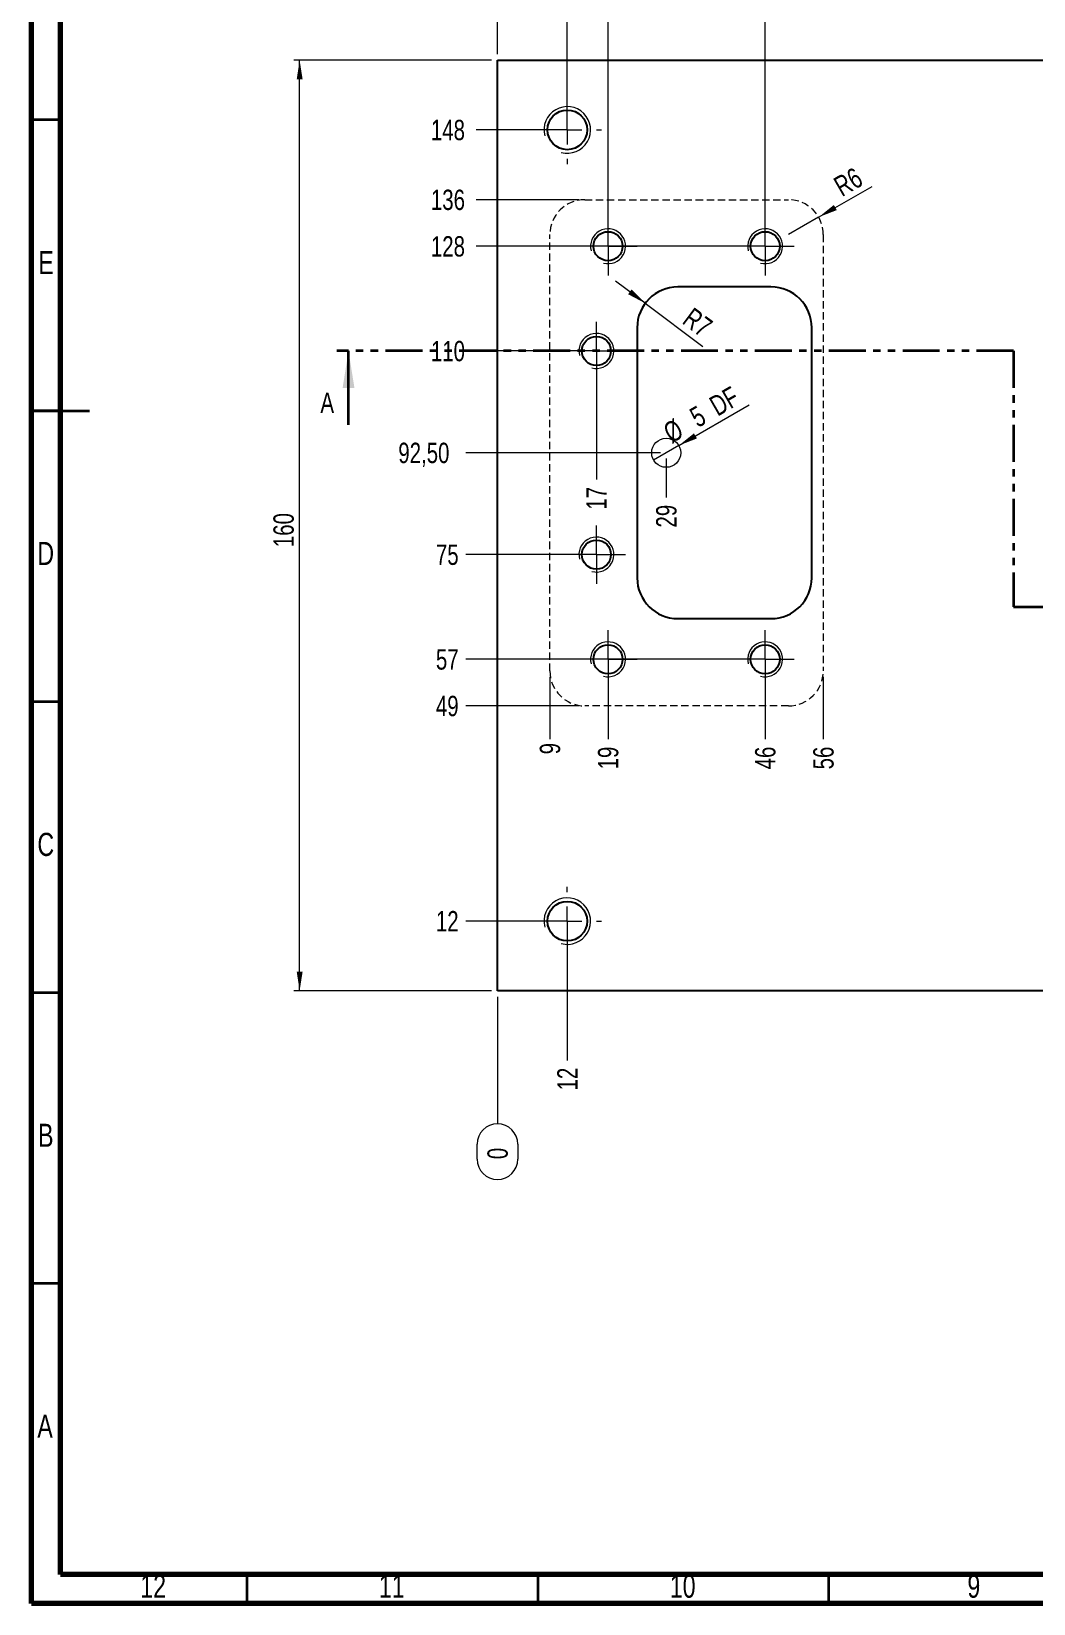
# Model space of a CAD drawing. Header units: millimetres. Extents: x 15 to 589, y 5 to 415.
# Drawn here: x 15 to 187.2, y 5 to 275.2 of the extents above; entities that cross this region are included whole.
import ezdxf

# ---------------------------------------------------------------- set-up
doc = ezdxf.new("R2010")
doc.units = ezdxf.units.MM
doc.linetypes.add('HIDDEN', pattern=[1.905, 1.27, -0.635])
doc.linetypes.add('PHANTOM', pattern=[12.7, 6.35, -1.27, 1.27, -1.27, 1.27, -1.27])
doc.styles.add('SLDTEXTSTYLE0', font='TXT', dxfattribs={"width": 0.75})
doc.dimstyles.new('SLDDIMSTYLE0', dxfattribs={"dimtxt": 3.5, "dimasz": 3.302, "dimexe": 0, "dimexo": 0.0625, "dimgap": 0.875, "dimtad": 0, "dimtih": 1, "dimtoh": 1, "dimdec": 0, "dimrnd": 1e-09, "dimdsep": 46, "dimtxsty": 'SLDTEXTSTYLE0', "dimblk1": 'NONE', "dimblk2": 'NONE', "dimsah": 1, "dimcen": 0.09, "dimadec": 0, "dimazin": 2, "dimtfac": 1, "dimtdec": 0, "dimtofl": 0, "dimtmove": 0, "dimatfit": 3, "dimldrblk": 'NONE', "dimfxl": 1, "dimfrac": 2, "dimtolj": 1, "dimtzin": 12, "dimarcsym": 0})
doc.dimstyles.new('SLDDIMSTYLE1', dxfattribs={"dimtxt": 3.5, "dimasz": 3.302, "dimexe": 0, "dimexo": 0.0625, "dimgap": 0.875, "dimtad": 0, "dimtih": 1, "dimtoh": 1, "dimrnd": 1e-09, "dimzin": 12, "dimdsep": 46, "dimtxsty": 'SLDTEXTSTYLE0', "dimblk1": 'NONE', "dimblk2": 'NONE', "dimsah": 1, "dimcen": 0.09, "dimadec": 0, "dimazin": 3, "dimtfac": 1, "dimtofl": 0, "dimtmove": 0, "dimatfit": 3, "dimldrblk": 'NONE', "dimfxl": 1, "dimfrac": 2, "dimtolj": 1, "dimtzin": 12, "dimarcsym": 0})
doc.dimstyles.new('SLDDIMSTYLE2', dxfattribs={"dimtxt": 3.5, "dimasz": 3.302, "dimexe": 0, "dimexo": 0.0625, "dimgap": 0.875, "dimtad": 1, "dimrnd": 1e-09, "dimzin": 12, "dimdsep": 46, "dimtxsty": 'SLDTEXTSTYLE0', "dimblk1": 'NONE', "dimsah": 1, "dimcen": 0, "dimadec": 0, "dimazin": 3, "dimtfac": 1, "dimtmove": 0, "dimatfit": 3, "dimldrblk": 'NONE', "dimfxl": 1, "dimfrac": 2, "dimtolj": 1, "dimtzin": 12, "dimarcsym": 0})
doc.dimstyles.new('SLDDIMSTYLE3', dxfattribs={"dimtxt": 3.5, "dimasz": 3.302, "dimexe": 0, "dimexo": 0.0625, "dimgap": 0.875, "dimtad": 1, "dimrnd": 1e-09, "dimzin": 12, "dimdsep": 46, "dimtxsty": 'SLDTEXTSTYLE0', "dimsah": 1, "dimcen": 0.09, "dimadec": 0, "dimazin": 3, "dimtfac": 1, "dimtofl": 0, "dimtmove": 0, "dimatfit": 3, "dimfxl": 1, "dimfrac": 2, "dimtolj": 1, "dimtzin": 12, "dimarcsym": 0})
doc.dimstyles.new('SLDDIMSTYLE4', dxfattribs={"dimtxt": 3.5, "dimasz": 3.302, "dimexe": 0, "dimexo": 0.0625, "dimgap": 0.875, "dimtad": 1, "dimrnd": 1e-09, "dimzin": 12, "dimdsep": 46, "dimtxsty": 'SLDTEXTSTYLE0', "dimsah": 1, "dimcen": 0, "dimadec": 0, "dimazin": 3, "dimtfac": 1, "dimtofl": 0, "dimtmove": 0, "dimatfit": 3, "dimfxl": 1, "dimfrac": 2, "dimtolj": 1, "dimtzin": 12, "dimarcsym": 0})
doc.dimstyles.new('SLDDIMSTYLE5', dxfattribs={"dimtxt": 3.5, "dimasz": 3.302, "dimexe": 0, "dimexo": 0.0625, "dimgap": 0.875, "dimtad": 1, "dimrnd": 1e-09, "dimzin": 12, "dimdsep": 46, "dimtxsty": 'SLDTEXTSTYLE0', "dimsah": 1, "dimcen": 0, "dimadec": 0, "dimazin": 3, "dimtfac": 1, "dimtofl": 0, "dimtmove": 1, "dimatfit": 3, "dimfxl": 1, "dimfrac": 2, "dimtolj": 1, "dimtzin": 12, "dimarcsym": 0})

# ---------------------------------------------------------------- blocks, each defined once
blk = doc.blocks.new('_D')
at = {"color": 7, "linetype": 'Continuous', "lineweight": 18}
for p, q in [((95.09, 109.3), (95.09, 87.45)), ((91.6, 81.38), (91.6, 83.97)), ((98.58, 83.97), (98.58, 81.38))]:
    blk.add_line(p, q, dxfattribs=at)
for centre, start, end in [((95.09, 83.97), 0, 180), ((95.09, 81.38), 180, 0)]:
    blk.add_arc(centre, 3.49, start, end, dxfattribs=at)
at = {"color": 7, "linetype": 'Continuous', "lineweight": 18, "insert": (93.36, 81.38), "char_height": 3.5, "attachment_point": 1, "rotation": 90, "style": 'SLDTEXTSTYLE0'}
blk.add_mtext('0', dxfattribs=at)
blk = doc.blocks.new('_None')
blk = doc.blocks.new('_D_1')
at = {"color": 7, "linetype": 'Continuous', "lineweight": 18}
blk.add_line((104.09, 164.3), (104.09, 153.55), dxfattribs=at)
at = {"color": 7, "linetype": 'Continuous', "lineweight": 18, "insert": (102.36, 150.97), "char_height": 3.5, "attachment_point": 1, "rotation": 90, "style": 'SLDTEXTSTYLE0'}
blk.add_mtext('9', dxfattribs=at)
blk = doc.blocks.new('_D_2')
at = {"color": 7, "linetype": 'Continuous', "lineweight": 18}
blk.add_line((107.09, 121.3), (107.09, 98.37), dxfattribs=at)
at = {"color": 7, "linetype": 'Continuous', "lineweight": 18, "insert": (105.36, 93.2), "char_height": 3.5, "attachment_point": 1, "rotation": 90, "style": 'SLDTEXTSTYLE0'}
blk.add_mtext('12', dxfattribs=at)
blk = doc.blocks.new('_D_3')
at = {"color": 7, "linetype": 'Continuous', "lineweight": 18}
blk.add_line((107.09, 259.3), (107.09, 277.38), dxfattribs=at)
at = {"color": 7, "linetype": 'Continuous', "lineweight": 18, "insert": (105.36, 277.38), "char_height": 3.5, "attachment_point": 1, "rotation": 90, "style": 'SLDTEXTSTYLE0'}
blk.add_mtext('12', dxfattribs=at)
blk = doc.blocks.new('_D_4')
at = {"color": 7, "linetype": 'Continuous', "lineweight": 18}
blk.add_line((112.09, 219.3), (112.09, 198.19), dxfattribs=at)
at = {"color": 7, "linetype": 'Continuous', "lineweight": 18, "insert": (110.36, 193.02), "char_height": 3.5, "attachment_point": 1, "rotation": 90, "style": 'SLDTEXTSTYLE0'}
blk.add_mtext('17', dxfattribs=at)
blk = doc.blocks.new('_D_5')
at = {"color": 7, "linetype": 'Continuous', "lineweight": 18}
blk.add_line((114.09, 166.3), (114.09, 153.55), dxfattribs=at)
at = {"color": 7, "linetype": 'Continuous', "lineweight": 18, "insert": (112.36, 148.38), "char_height": 3.5, "attachment_point": 1, "rotation": 90, "style": 'SLDTEXTSTYLE0'}
blk.add_mtext('19', dxfattribs=at)
blk = doc.blocks.new('_D_6')
at = {"color": 7, "linetype": 'Continuous', "lineweight": 18}
blk.add_line((114.09, 239.3), (114.09, 277.38), dxfattribs=at)
at = {"color": 7, "linetype": 'Continuous', "lineweight": 18, "insert": (112.36, 277.38), "char_height": 3.5, "attachment_point": 1, "rotation": 90, "style": 'SLDTEXTSTYLE0'}
blk.add_mtext('19', dxfattribs=at)
blk = doc.blocks.new('_D_7')
at = {"color": 7, "linetype": 'Continuous', "lineweight": 18}
blk.add_line((124.09, 201.8), (124.09, 195.12), dxfattribs=at)
at = {"color": 7, "linetype": 'Continuous', "lineweight": 18, "insert": (122.36, 189.95), "char_height": 3.5, "attachment_point": 1, "rotation": 90, "style": 'SLDTEXTSTYLE0'}
blk.add_mtext('29', dxfattribs=at)
blk = doc.blocks.new('_D_8')
at = {"color": 7, "linetype": 'Continuous', "lineweight": 18}
blk.add_line((141.09, 166.3), (141.09, 153.55), dxfattribs=at)
at = {"color": 7, "linetype": 'Continuous', "lineweight": 18, "insert": (139.36, 148.38), "char_height": 3.5, "attachment_point": 1, "rotation": 90, "style": 'SLDTEXTSTYLE0'}
blk.add_mtext('46', dxfattribs=at)
blk = doc.blocks.new('_D_9')
at = {"color": 7, "linetype": 'Continuous', "lineweight": 18}
blk.add_line((141.09, 239.3), (141.09, 277.38), dxfattribs=at)
at = {"color": 7, "linetype": 'Continuous', "lineweight": 18, "insert": (139.36, 277.38), "char_height": 3.5, "attachment_point": 1, "rotation": 90, "style": 'SLDTEXTSTYLE0'}
blk.add_mtext('46', dxfattribs=at)
blk = doc.blocks.new('_D_10')
at = {"color": 7, "linetype": 'Continuous', "lineweight": 18}
blk.add_line((151.09, 164.3), (151.09, 153.55), dxfattribs=at)
at = {"color": 7, "linetype": 'Continuous', "lineweight": 18, "insert": (149.36, 148.38), "char_height": 3.5, "attachment_point": 1, "rotation": 90, "style": 'SLDTEXTSTYLE0'}
blk.add_mtext('56', dxfattribs=at)
blk = doc.blocks.new('_D_11')
at = {"color": 7, "linetype": 'Continuous', "lineweight": 18}
blk.add_line((207.09, 271.3), (207.09, 277.38), dxfattribs=at)
at = {"color": 7, "linetype": 'Continuous', "lineweight": 18, "insert": (205.36, 277.38), "char_height": 3.5, "attachment_point": 1, "rotation": 90, "style": 'SLDTEXTSTYLE0'}
blk.add_mtext('112', dxfattribs=at)
blk = doc.blocks.new('_D_12')
at = {"color": 7, "linetype": 'Continuous', "lineweight": 18}
blk.add_line((217.09, 165.3), (217.09, 148.03), dxfattribs=at)
at = {"color": 7, "linetype": 'Continuous', "lineweight": 18, "insert": (215.36, 140.27), "char_height": 3.5, "attachment_point": 1, "rotation": 90, "style": 'SLDTEXTSTYLE0'}
blk.add_mtext('122', dxfattribs=at)
blk = doc.blocks.new('_D_13')
at = {"color": 7, "linetype": 'Continuous', "lineweight": 18}
blk.add_line((227.09, 165.3), (227.09, 148.03), dxfattribs=at)
at = {"color": 7, "linetype": 'Continuous', "lineweight": 18, "insert": (225.36, 140.27), "char_height": 3.5, "attachment_point": 1, "rotation": 90, "style": 'SLDTEXTSTYLE0'}
blk.add_mtext('132', dxfattribs=at)
blk = doc.blocks.new('_D_14')
at = {"color": 7, "linetype": 'Continuous', "lineweight": 18}
blk.add_line((240.09, 237.3), (240.09, 246.3), dxfattribs=at)
at = {"color": 7, "linetype": 'Continuous', "lineweight": 18, "insert": (238.36, 246.3), "char_height": 3.5, "attachment_point": 1, "rotation": 90, "style": 'SLDTEXTSTYLE0'}
blk.add_mtext('145', dxfattribs=at)
blk = doc.blocks.new('_D_15')
at = {"color": 7, "linetype": 'Continuous', "lineweight": 18}
blk.add_line((253.09, 165.3), (253.09, 148.03), dxfattribs=at)
at = {"color": 7, "linetype": 'Continuous', "lineweight": 18, "insert": (251.36, 140.27), "char_height": 3.5, "attachment_point": 1, "rotation": 90, "style": 'SLDTEXTSTYLE0'}
blk.add_mtext('158', dxfattribs=at)
blk = doc.blocks.new('_D_16')
at = {"color": 7, "linetype": 'Continuous', "lineweight": 18}
blk.add_line((263.09, 165.3), (263.09, 148.03), dxfattribs=at)
at = {"color": 7, "linetype": 'Continuous', "lineweight": 18, "insert": (261.36, 140.27), "char_height": 3.5, "attachment_point": 1, "rotation": 90, "style": 'SLDTEXTSTYLE0'}
blk.add_mtext('168', dxfattribs=at)
blk = doc.blocks.new('_D_17')
at = {"color": 7, "linetype": 'Continuous', "lineweight": 18}
blk.add_line((269.09, 164.3), (269.09, 148.03), dxfattribs=at)
at = {"color": 7, "linetype": 'Continuous', "lineweight": 18, "insert": (267.36, 140.27), "char_height": 3.5, "attachment_point": 1, "rotation": 90, "style": 'SLDTEXTSTYLE0'}
blk.add_mtext('174', dxfattribs=at)
blk = doc.blocks.new('_D_18')
at = {"color": 7, "linetype": 'Continuous', "lineweight": 18}
blk.add_line((271.09, 271.3), (271.09, 280.3), dxfattribs=at)
at = {"color": 7, "linetype": 'Continuous', "lineweight": 18, "insert": (269.36, 280.3), "char_height": 3.5, "attachment_point": 1, "rotation": 90, "style": 'SLDTEXTSTYLE0'}
blk.add_mtext('176', dxfattribs=at)
blk = doc.blocks.new('_D_19')
at = {"color": 7, "linetype": 'Continuous', "lineweight": 18}
blk.add_line((279.09, 166.3), (279.09, 148.03), dxfattribs=at)
at = {"color": 7, "linetype": 'Continuous', "lineweight": 18, "insert": (277.36, 140.27), "char_height": 3.5, "attachment_point": 1, "rotation": 90, "style": 'SLDTEXTSTYLE0'}
blk.add_mtext('184', dxfattribs=at)
blk = doc.blocks.new('_D_20')
at = {"color": 7, "linetype": 'Continuous', "lineweight": 18}
blk.add_line((279.09, 239.3), (279.09, 280.3), dxfattribs=at)
at = {"color": 7, "linetype": 'Continuous', "lineweight": 18, "insert": (277.36, 280.3), "char_height": 3.5, "attachment_point": 1, "rotation": 90, "style": 'SLDTEXTSTYLE0'}
blk.add_mtext('184', dxfattribs=at)
blk = doc.blocks.new('_D_21')
at = {"color": 7, "linetype": 'Continuous', "lineweight": 18}
blk.add_line((296.09, 201.8), (296.09, 195.12), dxfattribs=at)
at = {"color": 7, "linetype": 'Continuous', "lineweight": 18, "insert": (294.36, 187.37), "char_height": 3.5, "attachment_point": 1, "rotation": 90, "style": 'SLDTEXTSTYLE0'}
blk.add_mtext('201', dxfattribs=at)
blk = doc.blocks.new('_D_22')
at = {"color": 7, "linetype": 'Continuous', "lineweight": 18}
blk.add_line((306.09, 166.3), (306.09, 150.04), dxfattribs=at)
at = {"color": 7, "linetype": 'Continuous', "lineweight": 18, "insert": (304.36, 142.28), "char_height": 3.5, "attachment_point": 1, "rotation": 90, "style": 'SLDTEXTSTYLE0'}
blk.add_mtext('211', dxfattribs=at)
blk = doc.blocks.new('_D_23')
at = {"color": 7, "linetype": 'Continuous', "lineweight": 18}
blk.add_line((306.09, 239.3), (306.09, 280.3), dxfattribs=at)
at = {"color": 7, "linetype": 'Continuous', "lineweight": 18, "insert": (304.36, 280.3), "char_height": 3.5, "attachment_point": 1, "rotation": 90, "style": 'SLDTEXTSTYLE0'}
blk.add_mtext('211', dxfattribs=at)
blk = doc.blocks.new('_D_24')
at = {"color": 7, "linetype": 'Continuous', "lineweight": 18}
blk.add_line((308.09, 219.3), (308.09, 202.58), dxfattribs=at)
at = {"color": 7, "linetype": 'Continuous', "lineweight": 18, "insert": (306.36, 194.82), "char_height": 3.5, "attachment_point": 1, "rotation": 90, "style": 'SLDTEXTSTYLE0'}
blk.add_mtext('213', dxfattribs=at)
blk = doc.blocks.new('_D_25')
at = {"color": 7, "linetype": 'Continuous', "lineweight": 18}
blk.add_line((313.09, 121.3), (313.09, 98.37), dxfattribs=at)
at = {"color": 7, "linetype": 'Continuous', "lineweight": 18, "insert": (311.36, 90.61), "char_height": 3.5, "attachment_point": 1, "rotation": 90, "style": 'SLDTEXTSTYLE0'}
blk.add_mtext('218', dxfattribs=at)
blk = doc.blocks.new('_D_26')
at = {"color": 7, "linetype": 'Continuous', "lineweight": 18}
blk.add_line((313.09, 259.3), (313.09, 280.3), dxfattribs=at)
at = {"color": 7, "linetype": 'Continuous', "lineweight": 18, "insert": (311.36, 280.3), "char_height": 3.5, "attachment_point": 1, "rotation": 90, "style": 'SLDTEXTSTYLE0'}
blk.add_mtext('218', dxfattribs=at)
blk = doc.blocks.new('_D_27')
at = {"color": 7, "linetype": 'Continuous', "lineweight": 18}
blk.add_line((316.09, 164.3), (316.09, 150.04), dxfattribs=at)
at = {"color": 7, "linetype": 'Continuous', "lineweight": 18, "insert": (314.36, 142.28), "char_height": 3.5, "attachment_point": 1, "rotation": 90, "style": 'SLDTEXTSTYLE0'}
blk.add_mtext('221', dxfattribs=at)
blk = doc.blocks.new('_D_28')
at = {"color": 7, "linetype": 'Continuous', "lineweight": 18}
blk.add_line((325.09, 109.3), (325.09, 87.45), dxfattribs=at)
at = {"color": 7, "linetype": 'Continuous', "lineweight": 18, "insert": (323.36, 79.7), "char_height": 3.5, "attachment_point": 1, "rotation": 90, "style": 'SLDTEXTSTYLE0'}
blk.add_mtext('230', dxfattribs=at)
blk = doc.blocks.new('_D_30')
at = {"color": 7, "linetype": 'Continuous', "lineweight": 18}
blk.add_line((106.09, 122.3), (89.68, 122.3), dxfattribs=at)
at = {"color": 7, "linetype": 'Continuous', "lineweight": 18, "insert": (84.51, 124.03), "char_height": 3.5, "attachment_point": 1, "style": 'SLDTEXTSTYLE0'}
blk.add_mtext('12', dxfattribs=at)
blk = doc.blocks.new('_D_32')
at = {"color": 7, "linetype": 'Continuous', "lineweight": 18}
blk.add_line((109.09, 159.3), (89.68, 159.3), dxfattribs=at)
at = {"color": 7, "linetype": 'Continuous', "lineweight": 18, "insert": (84.51, 161.03), "char_height": 3.5, "attachment_point": 1, "style": 'SLDTEXTSTYLE0'}
blk.add_mtext('49', dxfattribs=at)
blk = doc.blocks.new('_D_35')
at = {"color": 7, "linetype": 'Continuous', "lineweight": 18}
blk.add_line((140.09, 167.3), (89.68, 167.3), dxfattribs=at)
at = {"color": 7, "linetype": 'Continuous', "lineweight": 18, "insert": (84.51, 169.03), "char_height": 3.5, "attachment_point": 1, "style": 'SLDTEXTSTYLE0'}
blk.add_mtext('57', dxfattribs=at)
blk = doc.blocks.new('_D_39')
at = {"color": 7, "linetype": 'Continuous', "lineweight": 18}
blk.add_line((111.09, 185.3), (89.68, 185.3), dxfattribs=at)
at = {"color": 7, "linetype": 'Continuous', "lineweight": 18, "insert": (84.51, 187.03), "char_height": 3.5, "attachment_point": 1, "style": 'SLDTEXTSTYLE0'}
blk.add_mtext('75', dxfattribs=at)
blk = doc.blocks.new('_D_42')
at = {"color": 7, "linetype": 'Continuous', "lineweight": 18}
blk.add_line((123.09, 202.8), (89.68, 202.8), dxfattribs=at)
at = {"color": 7, "linetype": 'Continuous', "lineweight": 18, "insert": (78.05, 204.53), "char_height": 3.5, "attachment_point": 1, "style": 'SLDTEXTSTYLE0'}
blk.add_mtext('92,50', dxfattribs=at)
blk = doc.blocks.new('_D_44')
at = {"color": 7, "linetype": 'Continuous', "lineweight": 18}
blk.add_line((111.09, 220.3), (91.41, 220.3), dxfattribs=at)
at = {"color": 7, "linetype": 'Continuous', "lineweight": 18, "insert": (83.65, 222.03), "char_height": 3.5, "attachment_point": 1, "style": 'SLDTEXTSTYLE0'}
blk.add_mtext('110', dxfattribs=at)
blk = doc.blocks.new('_D_46')
at = {"color": 7, "linetype": 'Continuous', "lineweight": 18}
blk.add_line((140.09, 238.3), (91.41, 238.3), dxfattribs=at)
at = {"color": 7, "linetype": 'Continuous', "lineweight": 18, "insert": (83.65, 240.03), "char_height": 3.5, "attachment_point": 1, "style": 'SLDTEXTSTYLE0'}
blk.add_mtext('128', dxfattribs=at)
blk = doc.blocks.new('_D_50')
at = {"color": 7, "linetype": 'Continuous', "lineweight": 18}
blk.add_line((109.09, 246.3), (91.41, 246.3), dxfattribs=at)
at = {"color": 7, "linetype": 'Continuous', "lineweight": 18, "insert": (83.65, 248.03), "char_height": 3.5, "attachment_point": 1, "style": 'SLDTEXTSTYLE0'}
blk.add_mtext('136', dxfattribs=at)
blk = doc.blocks.new('_D_52')
at = {"color": 7, "linetype": 'Continuous', "lineweight": 18}
blk.add_line((106.09, 258.3), (91.41, 258.3), dxfattribs=at)
at = {"color": 7, "linetype": 'Continuous', "lineweight": 18, "insert": (83.65, 260.03), "char_height": 3.5, "attachment_point": 1, "style": 'SLDTEXTSTYLE0'}
blk.add_mtext('148', dxfattribs=at)
blk = doc.blocks.new('_D_54')
at = {"color": 7, "linetype": 'Continuous', "lineweight": 18}
for q in [(138.34, 211.02), (121.93, 201.55)]:
    blk.add_line((126.26, 204.05), q, dxfattribs=at)
blk.add_solid([(126.26, 204.05), (129.37, 205.26), (128.86, 206.14)], dxfattribs=at)
at = {"color": 7, "linetype": 'Continuous', "lineweight": 18, "char_height": 3.5, "attachment_point": 1, "rotation": 30, "style": 'SLDTEXTSTYLE0'}
for s, insert in [('DF', (131.17, 212.02)), ('5', (127.79, 210.07)), ('%%c', (123.25, 207.39))]:
    blk.add_mtext(s, dxfattribs=dict(at, insert=insert))
blk = doc.blocks.new('_D_57')
at = {"color": 7, "linetype": 'Continuous', "lineweight": 18}
for p, q in [((95.09, 271.3), (95.09, 299.3)), ((95.09, 298.3), (325.09, 298.3)), ((325.09, 271.3), (325.09, 299.3))]:
    blk.add_line(p, q, dxfattribs=at)
for points in [[(95.09, 298.3), (98.4, 297.79), (98.4, 298.81)], [(325.09, 298.3), (321.79, 298.81), (321.79, 297.79)]]:
    blk.add_solid(points, dxfattribs=at)
at = {"color": 7, "linetype": 'Continuous', "lineweight": 18, "insert": (211.56, 302.81), "char_height": 3.5, "attachment_point": 1, "style": 'SLDTEXTSTYLE0'}
blk.add_mtext('230', dxfattribs=at)
blk = doc.blocks.new('_D_58')
at = {"color": 7, "linetype": 'Continuous', "lineweight": 18}
for p, q in [((94.09, 270.3), (60.09, 270.3)), ((61.09, 110.3), (61.09, 270.3)), ((94.09, 110.3), (60.09, 110.3))]:
    blk.add_line(p, q, dxfattribs=at)
for points in [[(61.09, 270.3), (60.59, 267), (61.6, 267)], [(61.09, 110.3), (61.6, 113.6), (60.59, 113.6)]]:
    blk.add_solid(points, dxfattribs=at)
at = {"color": 7, "linetype": 'Continuous', "lineweight": 18, "insert": (56.58, 186.58), "char_height": 3.5, "attachment_point": 1, "rotation": 90, "style": 'SLDTEXTSTYLE0'}
blk.add_mtext('160', dxfattribs=at)
blk = doc.blocks.new('_D_59')
at = {"color": 7, "linetype": 'Continuous', "lineweight": 18}
for q in [(159.46, 248.59), (145.09, 240.3)]:
    blk.add_line((150.29, 243.3), q, dxfattribs=at)
blk.add_solid([(150.29, 243.3), (153.4, 244.51), (152.9, 245.39)], dxfattribs=at)
at = {"color": 7, "linetype": 'Continuous', "lineweight": 18, "insert": (152.54, 249.75), "char_height": 3.5, "attachment_point": 1, "rotation": 30, "style": 'SLDTEXTSTYLE0'}
blk.add_mtext('R6', dxfattribs=at)
blk = doc.blocks.new('_D_60')
at = {"color": 7, "linetype": 'Continuous', "lineweight": 18}
for q in [(115.4, 232.29), (130.39, 221.09)]:
    blk.add_line((120.49, 228.49), q, dxfattribs=at)
blk.add_solid([(120.49, 228.49), (118.14, 230.87), (117.54, 230.06)], dxfattribs=at)
at = {"color": 7, "linetype": 'Continuous', "lineweight": 18, "insert": (128.74, 227.95), "char_height": 3.5, "attachment_point": 1, "rotation": 323.2361, "style": 'SLDTEXTSTYLE0'}
blk.add_mtext('R7', dxfattribs=at)
blk = doc.blocks.new('SW_CENTERMARKSYMBOL_2')
at = {"color": 0, "linetype": 'Continuous', "lineweight": 0}
for p, q in [((0, 5), (0, 5.9)), ((-5, 0), (-5.9, 0)), ((0, 0), (-2.5, 0)), ((0, 0), (0, 2.5)), ((0, 0), (0, -2.5)), ((0, 0), (2.5, 0)), ((5, 0), (5.9, 0)), ((0, -5), (0, -5.9))]:
    blk.add_line(p, q, dxfattribs=at)
blk = doc.blocks.new('SW_CENTERMARKSYMBOL_5')
at = {"color": 0, "linetype": 'Continuous', "lineweight": 0}
for p, q in [((0, 5), (0, 5.9)), ((-5, 0), (-5.9, 0)), ((0, 0), (-2.5, 0)), ((0, 0), (0, 2.5)), ((0, 0), (0, -2.5)), ((0, 0), (2.5, 0)), ((5, 0), (5.9, 0)), ((0, -5), (0, -5.9))]:
    blk.add_line(p, q, dxfattribs=at)
blk = doc.blocks.new('SW_CENTERMARKSYMBOL_6')
at = {"color": 0, "linetype": 'Continuous', "lineweight": 0}
for p, q in [((0, 2.5), (0, 5)), ((-2.5, 0), (-5, 0)), ((0, 0), (-2.5, 0)), ((0, 0), (0, 2.5)), ((0, 0), (0, -2.5)), ((0, 0), (2.5, 0)), ((2.5, 0), (5, 0)), ((0, -2.5), (0, -5))]:
    blk.add_line(p, q, dxfattribs=at)
blk = doc.blocks.new('SW_CENTERMARKSYMBOL_7')
at = {"color": 0, "linetype": 'Continuous', "lineweight": 0}
for p, q in [((0, 2.5), (0, 5)), ((-2.5, 0), (-5, 0)), ((0, 0), (-2.5, 0)), ((0, 0), (0, 2.5)), ((0, 0), (0, -2.5)), ((0, 0), (2.5, 0)), ((2.5, 0), (5, 0)), ((0, -2.5), (0, -5))]:
    blk.add_line(p, q, dxfattribs=at)
blk = doc.blocks.new('SW_CENTERMARKSYMBOL_8')
at = {"color": 0, "linetype": 'Continuous', "lineweight": 0}
for p, q in [((0, 2.5), (0, 5)), ((-2.5, 0), (-5, 0)), ((0, 0), (-2.5, 0)), ((0, 0), (0, 2.5)), ((0, 0), (0, -2.5)), ((0, 0), (2.5, 0)), ((2.5, 0), (5, 0)), ((0, -2.5), (0, -5))]:
    blk.add_line(p, q, dxfattribs=at)
blk = doc.blocks.new('SW_CENTERMARKSYMBOL_9')
at = {"color": 0, "linetype": 'Continuous', "lineweight": 0}
for p, q in [((0, 2.5), (0, 5)), ((-2.5, 0), (-5, 0)), ((0, 0), (-2.5, 0)), ((0, 0), (0, 2.5)), ((0, 0), (0, -2.5)), ((0, 0), (2.5, 0)), ((2.5, 0), (5, 0)), ((0, -2.5), (0, -5))]:
    blk.add_line(p, q, dxfattribs=at)
blk = doc.blocks.new('SW_CENTERMARKSYMBOL_10')
at = {"color": 0, "linetype": 'Continuous', "lineweight": 0}
for p, q in [((0, 2.5), (0, 5)), ((-2.5, 0), (-5, 0)), ((0, 0), (-2.5, 0)), ((0, 0), (0, 2.5)), ((0, 0), (0, -2.5)), ((0, 0), (2.5, 0)), ((2.5, 0), (5, 0)), ((0, -2.5), (0, -5))]:
    blk.add_line(p, q, dxfattribs=at)
blk = doc.blocks.new('SW_CENTERMARKSYMBOL_11')
at = {"color": 0, "linetype": 'Continuous', "lineweight": 0}
for p, q in [((0, 2.5), (0, 5)), ((-2.5, 0), (-5, 0)), ((0, 0), (-2.5, 0)), ((0, 0), (0, 2.5)), ((0, 0), (0, -2.5)), ((0, 0), (2.5, 0)), ((2.5, 0), (5, 0)), ((0, -2.5), (0, -5))]:
    blk.add_line(p, q, dxfattribs=at)

msp = doc.modelspace()

# ---------------------------------------------------------------- linework, layer by layer
at = {"color": 7, "linetype": 'Continuous', "lineweight": 70}
for p, q in [((15, 5), (15, 415)), ((20, 10), (20, 410)), ((584, 10), (20, 10)), ((589, 5), (15, 5))]:
    msp.add_line(p, q, dxfattribs=at)
at = {"color": 7, "linetype": 'Continuous', "lineweight": 25}
for p, q in [((95.094, 270.298), (325.094, 270.298)), ((95.094, 110.298), (95.094, 270.298)), ((142.094, 231.298), (126.094, 231.298)), ((119.094, 224.298), (119.094, 181.298)), ((149.094, 181.298), (149.094, 224.298)), ((126.094, 174.298), (142.094, 174.298)), ((325.094, 110.298), (95.094, 110.298))]:
    msp.add_line(p, q, dxfattribs=at)
at = {"color": 7, "linetype": 'Continuous', "lineweight": 35}
for p, q in [((20, 260), (15, 260)), ((69.494, 207.598), (69.494, 220.298)), ((15, 210), (25, 210)), ((20, 210), (15, 210)), ((20, 160), (15, 160)), ((20, 110), (15, 110)), ((20, 60), (15, 60)), ((52, 10), (52, 5)), ((102, 10), (102, 5)), ((152, 10), (152, 5))]:
    msp.add_line(p, q, dxfattribs=at)
at = {"color": 7, "linetype": 'HIDDEN', "lineweight": 18}
for p, q in [((110.094, 246.298), (145.094, 246.298)), ((104.094, 165.298), (104.094, 240.298)), ((151.094, 240.298), (151.094, 165.298)), ((145.094, 159.298), (110.094, 159.298))]:
    msp.add_line(p, q, dxfattribs=at)
at = {"color": 7, "linetype": 'PHANTOM', "lineweight": 35}
for p, q in [((183.785, 220.298), (67.494, 220.298)), ((183.785, 220.298), (183.785, 176.298)), ((183.785, 176.298), (265.059, 176.298))]:
    msp.add_line(p, q, dxfattribs=at)
at = {"color": 7, "linetype": 'Continuous', "lineweight": 25}
for centre, radius in [((107.094, 258.298), 3.4), ((114.094, 238.298), 2.5), ((141.094, 238.298), 2.5), ((112.094, 220.298), 2.5), ((112.094, 185.298), 2.5), ((114.094, 167.298), 2.5), ((141.094, 167.298), 2.5), ((107.094, 122.298), 3.4)]:
    msp.add_circle(centre, radius, dxfattribs=at)
at = {"color": 7, "linetype": 'Continuous', "lineweight": 18}
msp.add_circle((124.094, 202.798), 2.5, dxfattribs=at)
for centre, radius in [((107.094, 258.298), 4), ((114.094, 238.298), 3), ((141.094, 238.298), 3), ((112.094, 220.298), 3), ((112.094, 185.298), 3), ((114.094, 167.298), 3), ((141.094, 167.298), 3), ((107.094, 122.298), 4)]:
    msp.add_arc(centre, radius, 255, 195, dxfattribs=at)
at = {"color": 7, "linetype": 'HIDDEN', "lineweight": 18}
for centre, start, end in [((110.094, 240.298), 90, 180), ((145.094, 240.298), 0, 90), ((110.094, 165.298), 180, 270), ((145.094, 165.298), 270, 0)]:
    msp.add_arc(centre, 6, start, end, dxfattribs=at)
at = {"color": 7, "linetype": 'Continuous', "lineweight": 25}
for centre, start, end in [((126.094, 224.298), 90, 180), ((142.094, 224.298), 0, 90), ((126.094, 181.298), 180, 270), ((142.094, 181.298), 270, 0)]:
    msp.add_arc(centre, 7, start, end, dxfattribs=at)
at = {"color": 7, "linetype": 'Continuous', "lineweight": 35}
msp.add_solid([(69.494, 220.298), (68.478, 213.948), (70.51, 213.948)], dxfattribs=at)

# ---------------------------------------------------------------- block references
at = {"color": 7, "linetype": 'Continuous', "lineweight": 0}
for name, p in [('SW_CENTERMARKSYMBOL_5', (107.094, 258.298)), ('SW_CENTERMARKSYMBOL_10', (114.094, 238.298)), ('SW_CENTERMARKSYMBOL_11', (141.094, 238.298)), ('SW_CENTERMARKSYMBOL_9', (112.094, 220.298)), ('SW_CENTERMARKSYMBOL_8', (112.094, 185.298)), ('SW_CENTERMARKSYMBOL_6', (114.094, 167.298)), ('SW_CENTERMARKSYMBOL_7', (141.094, 167.298)), ('SW_CENTERMARKSYMBOL_2', (107.094, 122.298))]:
    msp.add_blockref(name, p, dxfattribs=at)

# ---------------------------------------------------------------- texts
at = {"color": 7, "linetype": 'Continuous', "lineweight": 0, "attachment_point": 2, "style": 'SLDTEXTSTYLE0'}
for s, insert, char_height in [('E', (17.508, 237.473), 3.969), ('D', (17.453, 187.473), 3.969), ('C', (17.459, 137.473), 3.969), ('B', (17.471, 87.473), 3.969), ('A', (17.34, 37.473), 3.969), ('12', (35.92, 9.973), 3.9688), ('11', (76.92, 9.973), 3.9688), ('10', (126.92, 9.973), 3.9688), ('9', (176.96, 9.973), 3.969)]:
    msp.add_mtext(s, dxfattribs=dict(at, insert=insert, char_height=char_height))
at = {"color": 7, "linetype": 'Continuous', "insert": (64.664, 213.153), "char_height": 3.5, "attachment_point": 1, "style": 'SLDTEXTSTYLE0'}
msp.add_mtext('A', dxfattribs=at)

# ---------------------------------------------------------------- dimensions: what is measured, and where the dimension line sits
at = {"color": 7, "linetype": 'Continuous', "lineweight": 18}
dim = msp.add_linear_dim(base=(325.094, 298.298), p1=(95.094, 270.298), p2=(325.094, 270.298), dimstyle='SLDDIMSTYLE3', dxfattribs=at)
dim.commit()
dim.dimension.update_dxf_attribs({"geometry": '_D_57', "text_midpoint": (215.44, 298.298), "dimtype": 160})
for feature_location, offset, dtype, origin, dimstyle, picture, middle in [((271.094, 270.298), (0, 10), 1, (95.094, 110.298), 'SLDDIMSTYLE1', '_D_18', (271.094, 284.178)), ((279.094, 238.298), (0, 42), 1, (95.094, 110.298), 'SLDDIMSTYLE1', '_D_20', (279.094, 284.178)), ((306.094, 238.298), (0, 42), 1, (95.094, 110.298), 'SLDDIMSTYLE1', '_D_23', (306.094, 284.178)), ((313.094, 258.298), (0, 22), 1, (95.094, 110.298), 'SLDDIMSTYLE1', '_D_26', (313.094, 284.178)), ((207.094, 270.298), (0, 7.083), 1, (95.094, 110.298), 'SLDDIMSTYLE1', '_D_11', (207.094, 281.26)), ((107.094, 258.298), (0, 19.083), 1, (95.094, 110.298), 'SLDDIMSTYLE1', '_D_3', (107.094, 279.967)), ((114.094, 238.298), (0, 39.083), 1, (95.094, 110.298), 'SLDDIMSTYLE1', '_D_6', (114.094, 279.967)), ((141.094, 238.298), (0, 39.083), 1, (95.094, 110.298), 'SLDDIMSTYLE1', '_D_9', (141.094, 279.967)), ((107.094, 258.298), (-15.681, 0), 0, (325.094, 110.298), 'SLDDIMSTYLE1', '_D_52', (87.534, 258.298)), ((240.094, 236.298), (0, 10), 1, (95.094, 110.298), 'SLDDIMSTYLE1', '_D_14', (240.094, 250.178)), ((110.094, 246.298), (-18.681, 0), 0, (325.094, 110.298), 'SLDDIMSTYLE1', '_D_50', (87.534, 246.298)), ((141.094, 238.298), (-49.681, 0), 0, (325.094, 110.298), 'SLDDIMSTYLE1', '_D_46', (87.534, 238.298)), ((112.094, 220.298), (-20.681, 0), 0, (325.094, 110.298), 'SLDDIMSTYLE1', '_D_44', (87.534, 220.298)), ((112.094, 220.298), (0, -22.111), 1, (95.094, 110.298), 'SLDDIMSTYLE1', '_D_4', (112.094, 195.602)), ((308.094, 220.298), (0, -17.718), 1, (95.094, 110.298), 'SLDDIMSTYLE1', '_D_24', (308.094, 198.702)), ((124.094, 202.798), (-34.411, 0), 0, (325.094, 110.298), 'SLDDIMSTYLE1', '_D_42', (83.864, 202.798)), ((124.094, 202.798), (0, -7.675), 1, (95.094, 110.298), 'SLDDIMSTYLE1', '_D_7', (124.094, 192.538)), ((296.094, 202.798), (0, -7.675), 1, (95.094, 110.298), 'SLDDIMSTYLE1', '_D_21', (296.094, 191.244)), ((112.094, 185.298), (-22.411, 0), 0, (325.094, 110.298), 'SLDDIMSTYLE1', '_D_39', (87.097, 185.298)), ((141.094, 167.298), (-51.411, 0), 0, (325.094, 110.298), 'SLDDIMSTYLE1', '_D_35', (87.097, 167.298)), ((114.094, 167.298), (0, -13.744), 1, (95.094, 110.298), 'SLDDIMSTYLE1', '_D_5', (114.094, 150.968)), ((141.094, 167.298), (0, -13.744), 1, (95.094, 110.298), 'SLDDIMSTYLE1', '_D_8', (141.094, 150.968)), ((279.094, 167.298), (0, -19.267), 1, (95.094, 110.298), 'SLDDIMSTYLE1', '_D_19', (279.094, 144.153)), ((306.094, 167.298), (0, -17.258), 1, (95.094, 110.298), 'SLDDIMSTYLE1', '_D_22', (306.094, 146.161)), ((217.094, 166.298), (0, -18.267), 1, (95.094, 110.298), 'SLDDIMSTYLE1', '_D_12', (217.094, 144.153)), ((227.094, 166.298), (0, -18.267), 1, (95.094, 110.298), 'SLDDIMSTYLE1', '_D_13', (227.094, 144.153)), ((253.094, 166.298), (0, -18.267), 1, (95.094, 110.298), 'SLDDIMSTYLE1', '_D_15', (253.094, 144.153)), ((263.094, 166.298), (0, -18.267), 1, (95.094, 110.298), 'SLDDIMSTYLE1', '_D_16', (263.094, 144.153)), ((104.094, 165.298), (0, -11.744), 1, (95.094, 110.298), 'SLDDIMSTYLE1', '_D_1', (104.094, 152.261)), ((151.094, 165.298), (0, -11.744), 1, (95.094, 110.298), 'SLDDIMSTYLE1', '_D_10', (151.094, 150.968)), ((269.094, 165.298), (0, -17.267), 1, (95.094, 110.298), 'SLDDIMSTYLE1', '_D_17', (269.094, 144.153)), ((316.094, 165.298), (0, -15.258), 1, (95.094, 110.298), 'SLDDIMSTYLE1', '_D_27', (316.094, 146.161)), ((110.094, 159.298), (-20.411, 0), 0, (325.094, 110.298), 'SLDDIMSTYLE1', '_D_32', (87.097, 159.298)), ((107.094, 122.298), (-17.411, 0), 0, (325.094, 110.298), 'SLDDIMSTYLE1', '_D_30', (87.097, 122.298)), ((107.094, 122.298), (0, -23.926), 1, (95.094, 110.298), 'SLDDIMSTYLE1', '_D_2', (107.094, 95.786)), ((313.094, 122.298), (0, -23.926), 1, (95.094, 110.298), 'SLDDIMSTYLE1', '_D_25', (313.094, 94.493)), ((95.093760137, 110.29837146), (0, -22.844161122), 1, (95.093760137, 110.29837146), 'SLDDIMSTYLE0', '_D', (95.093760137, 82.672092435)), ((325.094, 110.298), (0, -22.844), 1, (95.094, 110.298), 'SLDDIMSTYLE1', '_D_28', (325.094, 83.575))]:
    dim = msp.add_ordinate_dim(feature_location=feature_location, offset=offset, dtype=dtype, origin=origin, dimstyle=dimstyle, dxfattribs=at)
    dim.commit()
    dim.dimension.update_dxf_attribs({"geometry": picture, "text_midpoint": middle})
dim = msp.add_linear_dim(base=(61.094, 270.298), p1=(95.094, 110.298), p2=(95.094, 270.298), angle=90, dimstyle='SLDDIMSTYLE3', dxfattribs=at)
dim.commit()
dim.dimension.update_dxf_attribs({"geometry": '_D_58', "text_midpoint": (61.094, 190.455), "dimtype": 160})
for center, mpoint, dimstyle, picture, middle in [((145.094, 240.298), (150.29, 243.298), 'SLDDIMSTYLE4', '_D_59', (157.345, 247.372)), ((126.094, 224.298), (120.486, 228.488), 'SLDDIMSTYLE5', '_D_60', (128.214, 222.714))]:
    dim = msp.add_radius_dim(center=center, mpoint=mpoint, dimstyle=dimstyle, dxfattribs=at)
    dim.commit()
    dim.dimension.update_dxf_attribs({"geometry": picture, "text_midpoint": middle, "dimtype": 164})
dim = msp.add_diameter_dim_2p(p1=(121.929, 201.548), p2=(126.259, 204.048), text='<> DF', dimstyle='SLDDIMSTYLE2', dxfattribs=at)
dim.commit()
dim.dimension.update_dxf_attribs({"geometry": '_D_54', "text_midpoint": (132.234, 207.498), "dimtype": 163})

doc.saveas('drawing.dxf')
